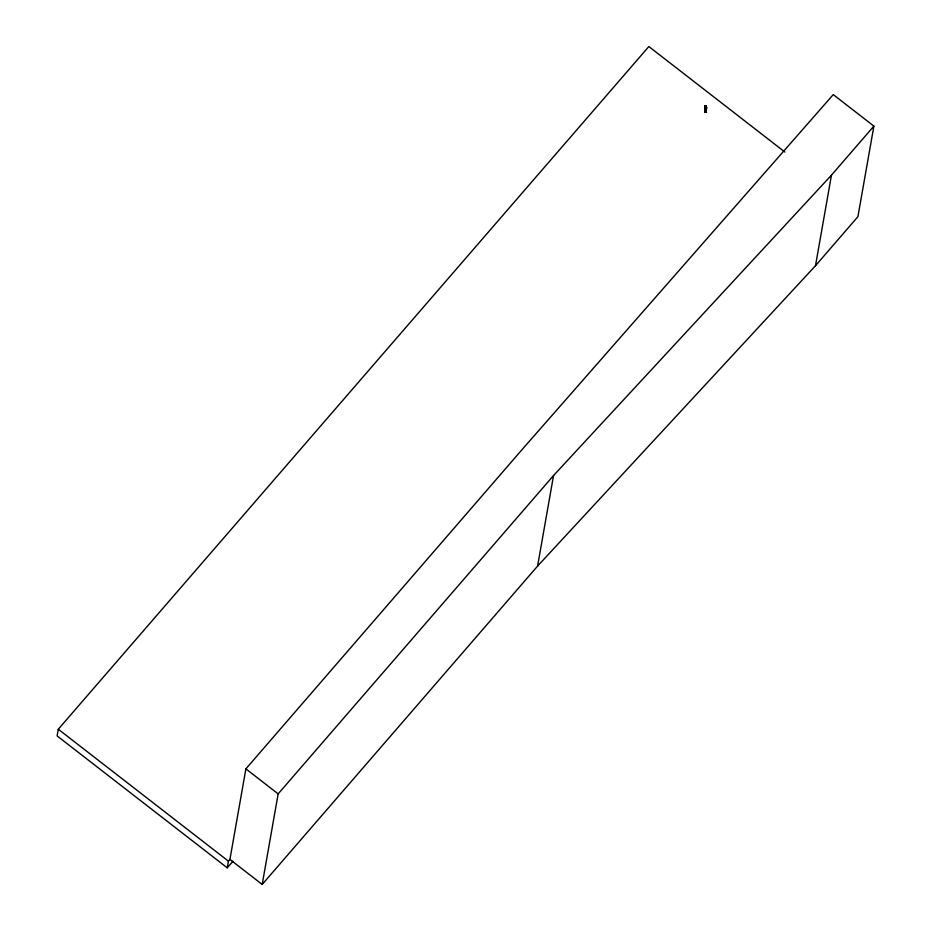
<?xml version="1.0" encoding="UTF-8"?>
<svg xmlns="http://www.w3.org/2000/svg" width="931" height="931" viewBox="0 0 931 931"><rect width="100%" height="100%" fill="white"/><g stroke="black" fill="none" stroke-linecap="round" stroke-linejoin="round"><path stroke-width="1.4" d="M704.965 112.209L705.535 110.626L705.628 112.162C703.091 111.592 709.166 108.985 705.942 105.82L704.662 106.087L704.86 110.789L705.907 110.754L706.478 112.197L705.5 112.302L705.942 105.82M704.651 112.267L704.976 110.684M784.868 152.021L648.849 46.55L58.292 729.241L57.117 735.921L227.245 867.832L232.959 861.233M227.245 867.832L228.421 861.152L229.922 859.429L245.889 768.866L521.279 450.499L833.257 94.613L873.883 126.116L857.917 216.679L815.498 265.719L537.583 566.095L262.193 884.45L229.922 859.429M262.193 884.45L278.16 793.887L553.549 475.532L831.464 175.156L873.883 126.116M537.583 566.095L553.549 475.532M815.498 265.719L831.464 175.156M704.86 110.789L706.14 110.533M704.662 106.087L705.71 106.053M704.872 112.302L706.478 112.197M245.889 768.866L278.16 793.887M58.292 729.241L228.421 861.152M705.896 110.626L706.257 112.162M705.838 110.673L706.163 112.255M704.895 105.866L705.093 110.568"/></g></svg>
